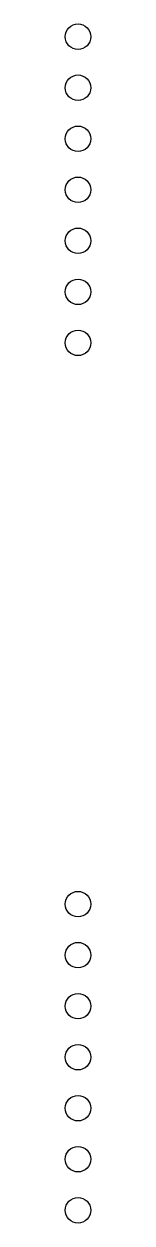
# Model space of a CAD drawing. Header units: millimetres. Extents: x 145.1 to 146.1, y 1 to 48.
import ezdxf

# ---------------------------------------------------------------- set-up
doc = ezdxf.new("R2010")
doc.units = ezdxf.units.MM

msp = doc.modelspace()

# ---------------------------------------------------------------- linework, layer by layer
for centre in [(145.551, 47.544), (145.551, 45.544), (145.551, 43.544), (145.551, 41.544), (145.551, 39.544), (145.551, 37.544), (145.551, 35.544), (145.551, 13.544), (145.551, 11.544), (145.551, 9.544), (145.551, 7.544), (145.551, 5.544), (145.551, 3.544), (145.551, 1.544)]:
    msp.add_circle(centre, 0.5)

doc.saveas('drawing.dxf')
